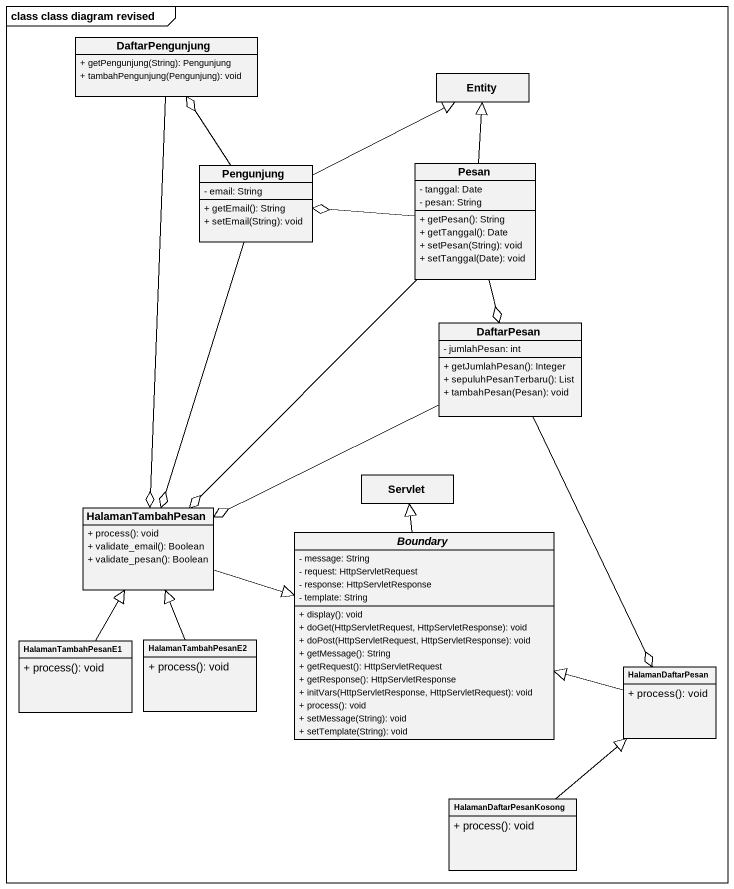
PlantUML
@startuml
mainframe class class diagram revised
hide circle
hide empty members
skinparam classAttributeIconSize 0
class DaftarPengunjung {
  + getPengunjung(String): Pengunjung
  + tambahPengunjung(Pengunjung): void
}
class "Entity" as Entity_
class Pengunjung {
  - email: String
  + getEmail(): String
  + setEmail(String): void
}
class Pesan {
  - tanggal: Date
  - pesan: String
  + getPesan(): String
  + getTanggal(): Date
  + setPesan(String): void
  + setTanggal(Date): void
}
class DaftarPesan {
  - jumlahPesan: int
  + getJumlahPesan(): Integer
  + sepuluhPesanTerbaru(): List
  + tambahPesan(Pesan): void
}
class Servlet
class HalamanTambahPesan {
  + process(): void
  + validate_email(): Boolean
  + validate_pesan(): Boolean
}
abstract class "Boundary" as Boundary_ {
  - message: String
  - request: HttpServletRequest
  - response: HttpServletResponse
  - template: String
  + display(): void
  + doGet(HttpServletRequest, HttpServletResponse): void
  + doPost(HttpServletRequest, HttpServletResponse): void
  + getMessage(): String
  + getRequest(): HttpServletRequest
  + getResponse(): HttpServletResponse
  + initVars(HttpServletResponse, HttpServletRequest): void
  + process(): void
  + setMessage(String): void
  + setTemplate(String): void
}
class HalamanTambahPesanE1 {
  + process(): void
}
class HalamanTambahPesanE2 {
  + process(): void
}
class HalamanDaftarPesan {
  + process(): void
}
class HalamanDaftarPesanKosong {
  + process(): void
}
DaftarPengunjung --o HalamanTambahPesan
Pengunjung -up-o DaftarPengunjung
Pengunjung -right-|> Entity_
Pengunjung --o HalamanTambahPesan
Pesan -up-|> Entity_
Pesan -left-o Pengunjung
Pesan --o DaftarPesan
Pesan --o HalamanTambahPesan
DaftarPesan -left-o HalamanTambahPesan
DaftarPesan --o HalamanDaftarPesan
HalamanTambahPesan -right-|> Boundary_
Boundary_ -up-|> Servlet
HalamanTambahPesanE1 -up-|> HalamanTambahPesan
HalamanTambahPesanE2 -up-|> HalamanTambahPesan
HalamanDaftarPesan -left-|> Boundary_
HalamanDaftarPesanKosong -up-|> HalamanDaftarPesan
@enduml
